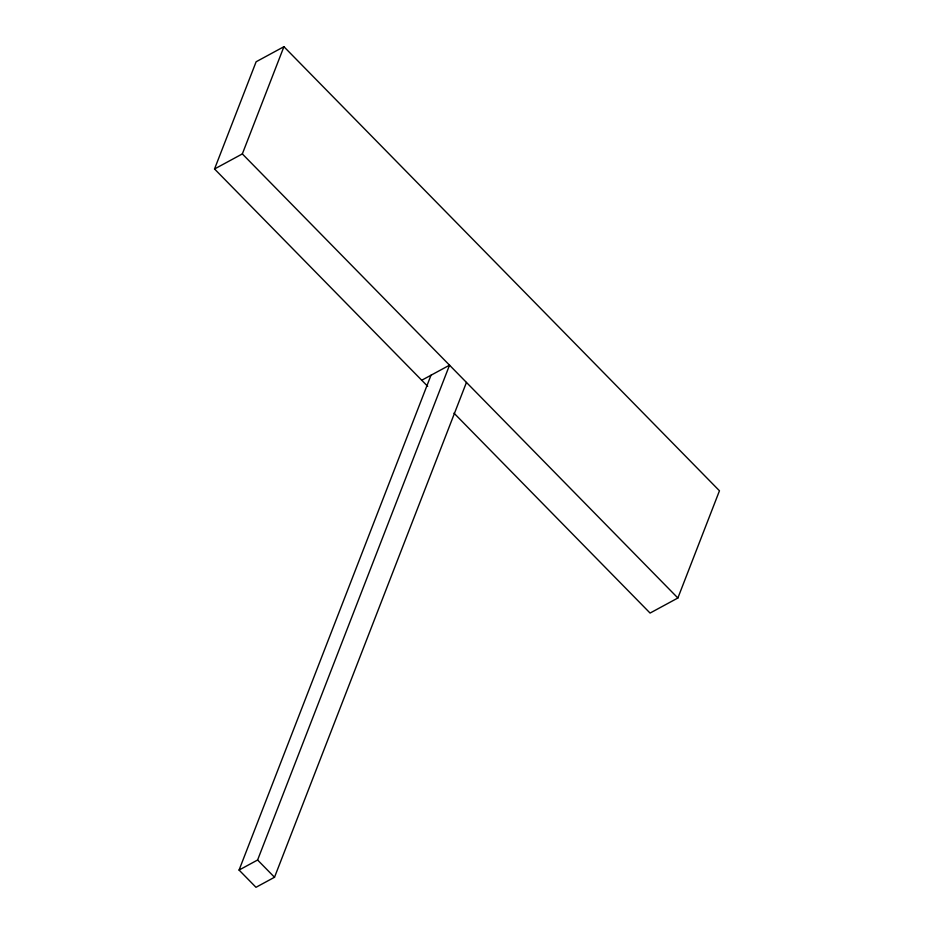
<?xml version="1.0" encoding="UTF-8"?>
<svg xmlns="http://www.w3.org/2000/svg" width="934" height="934" viewBox="0 0 934 934"><rect width="100%" height="100%" fill="white"/><g stroke="black" fill="none" stroke-linecap="round" stroke-linejoin="round"><path stroke-width="1.4" d="M427.702 386.337L214.54 168.984L256.126 61.772L283.924 46.7L719.46 490.782L677.874 598.005L650.076 613.066L453.971 413.12M214.54 168.984L242.338 153.912L283.924 46.7M466.451 382.426L274.514 877.26L255.986 887.3L239.069 870.056L431.006 375.223M239.069 870.056L257.597 860.004L449.534 365.182L421.736 380.243M242.338 153.912L677.874 598.005M257.597 860.004L274.514 877.26"/></g></svg>
